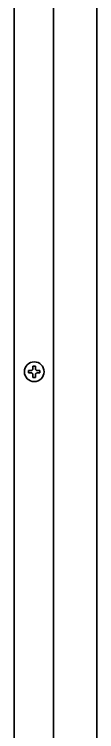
# Model space of a CAD drawing. Extents: x 5809 to 10669, y -850 to 3886.
# Drawn here: x 6647.1 to 6680.6, y 1850.3 to 2141.6 of the extents above; entities that cross this region are included whole.
import ezdxf

# ---------------------------------------------------------------- set-up
doc = ezdxf.new("R2010")
doc.units = 0
doc.header["$LTSCALE"] = 5
doc.layers.add('1', color=7, linetype='CONTINUOUS', true_color=0xffffff)

msp = doc.modelspace()

# ---------------------------------------------------------------- linework, layer by layer
at = {"layer": '1', "color": 7, "linetype": 'Continuous', "lineweight": 35}
for p, q in [((6680.57, 2393.35), (6680.57, 1373.93)), ((6647.07, 1387.03), (6647.07, 2388.68)), ((6663.07, 1376.53), (6663.07, 2386.03)), ((6652.87, 1996.48), (6652.87, 1996.98)), ((6652.87, 1995.98), (6652.87, 1996.48)), ((6657.47, 1996.98), (6657.47, 1996.48)), ((6657.47, 1996.48), (6657.47, 1995.98))]:
    msp.add_line(p, q, dxfattribs=at)
msp.add_circle((6655.17, 1996.48), 4, dxfattribs=at)
for points in [[(6654.67, 1997.48), (6654.67, 1997.53), (6654.67, 1997.64), (6654.67, 1997.8), (6654.67, 1997.96), (6654.67, 1998.11), (6654.67, 1998.27), (6654.67, 1998.42), (6654.67, 1998.59), (6654.67, 1998.71), (6654.67, 1998.78)], [(6654.67, 1998.78), (6654.84, 1998.78), (6655.17, 1998.78), (6655.51, 1998.78), (6655.67, 1998.78)], [(6654.17, 1995.98), (6654.12, 1995.98), (6654.01, 1995.98), (6653.85, 1995.98), (6653.69, 1995.98), (6653.53, 1995.98), (6653.38, 1995.98), (6653.23, 1995.98), (6653.06, 1995.98), (6652.94, 1995.98), (6652.87, 1995.98)], [(6654.17, 1996.98), (6654.2, 1997), (6654.24, 1997.05), (6654.32, 1997.12), (6654.39, 1997.19), (6654.46, 1997.26), (6654.53, 1997.33), (6654.6, 1997.4), (6654.65, 1997.45), (6654.67, 1997.48)], [(6654.67, 1995.48), (6654.65, 1995.5), (6654.6, 1995.55), (6654.52, 1995.63), (6654.45, 1995.7), (6654.38, 1995.77), (6654.31, 1995.84), (6654.24, 1995.91), (6654.2, 1995.95), (6654.17, 1995.98)], [(6655.67, 1997.48), (6655.7, 1997.45), (6655.75, 1997.4), (6655.82, 1997.33), (6655.9, 1997.25), (6655.97, 1997.18), (6656.03, 1997.11), (6656.1, 1997.05), (6656.15, 1997), (6656.17, 1996.98)], [(6656.17, 1995.98), (6656.15, 1995.95), (6656.1, 1995.9), (6656.03, 1995.83), (6655.96, 1995.76), (6655.89, 1995.69), (6655.82, 1995.62), (6655.74, 1995.55), (6655.7, 1995.5), (6655.67, 1995.48)], [(6655.67, 1995.48), (6655.67, 1995.42), (6655.67, 1995.31), (6655.67, 1995.15), (6655.67, 1994.99), (6655.67, 1994.84), (6655.67, 1994.69), (6655.67, 1994.53), (6655.67, 1994.36), (6655.67, 1994.24), (6655.67, 1994.18)], [(6656.17, 1996.98), (6656.23, 1996.98), (6656.34, 1996.98), (6656.5, 1996.98), (6656.66, 1996.98), (6656.81, 1996.98), (6656.96, 1996.98), (6657.12, 1996.98), (6657.29, 1996.98), (6657.41, 1996.98), (6657.47, 1996.98)], [(6655.67, 1994.18), (6655.51, 1994.18), (6655.17, 1994.18), (6654.84, 1994.18), (6654.67, 1994.18)]]:
    msp.add_open_spline(points, degree=3, dxfattribs=at)
for points in [[(6655.67, 1998.78), (6655.67, 1998.57), (6655.67, 1998.36), (6655.67, 1998.04), (6655.67, 1997.93), (6655.67, 1997.7), (6655.67, 1997.59), (6655.67, 1997.48)], [(6652.87, 1996.98), (6653.08, 1996.98), (6653.29, 1996.98), (6653.61, 1996.98), (6653.72, 1996.98), (6653.94, 1996.98), (6654.06, 1996.98), (6654.17, 1996.98)], [(6654.67, 1994.18), (6654.67, 1994.38), (6654.67, 1994.59), (6654.67, 1994.91), (6654.67, 1995.02), (6654.67, 1995.25), (6654.67, 1995.36), (6654.67, 1995.48)], [(6657.47, 1995.98), (6657.27, 1995.98), (6657.06, 1995.98), (6656.74, 1995.98), (6656.63, 1995.98), (6656.4, 1995.98), (6656.29, 1995.98), (6656.17, 1995.98)]]:
    msp.add_open_spline(points, degree=3, knots=[0, 0, 0, 0, 0.5, 0.5, 0.75, 0.75, 1, 1, 1, 1], dxfattribs=at)

doc.saveas('drawing.dxf')
